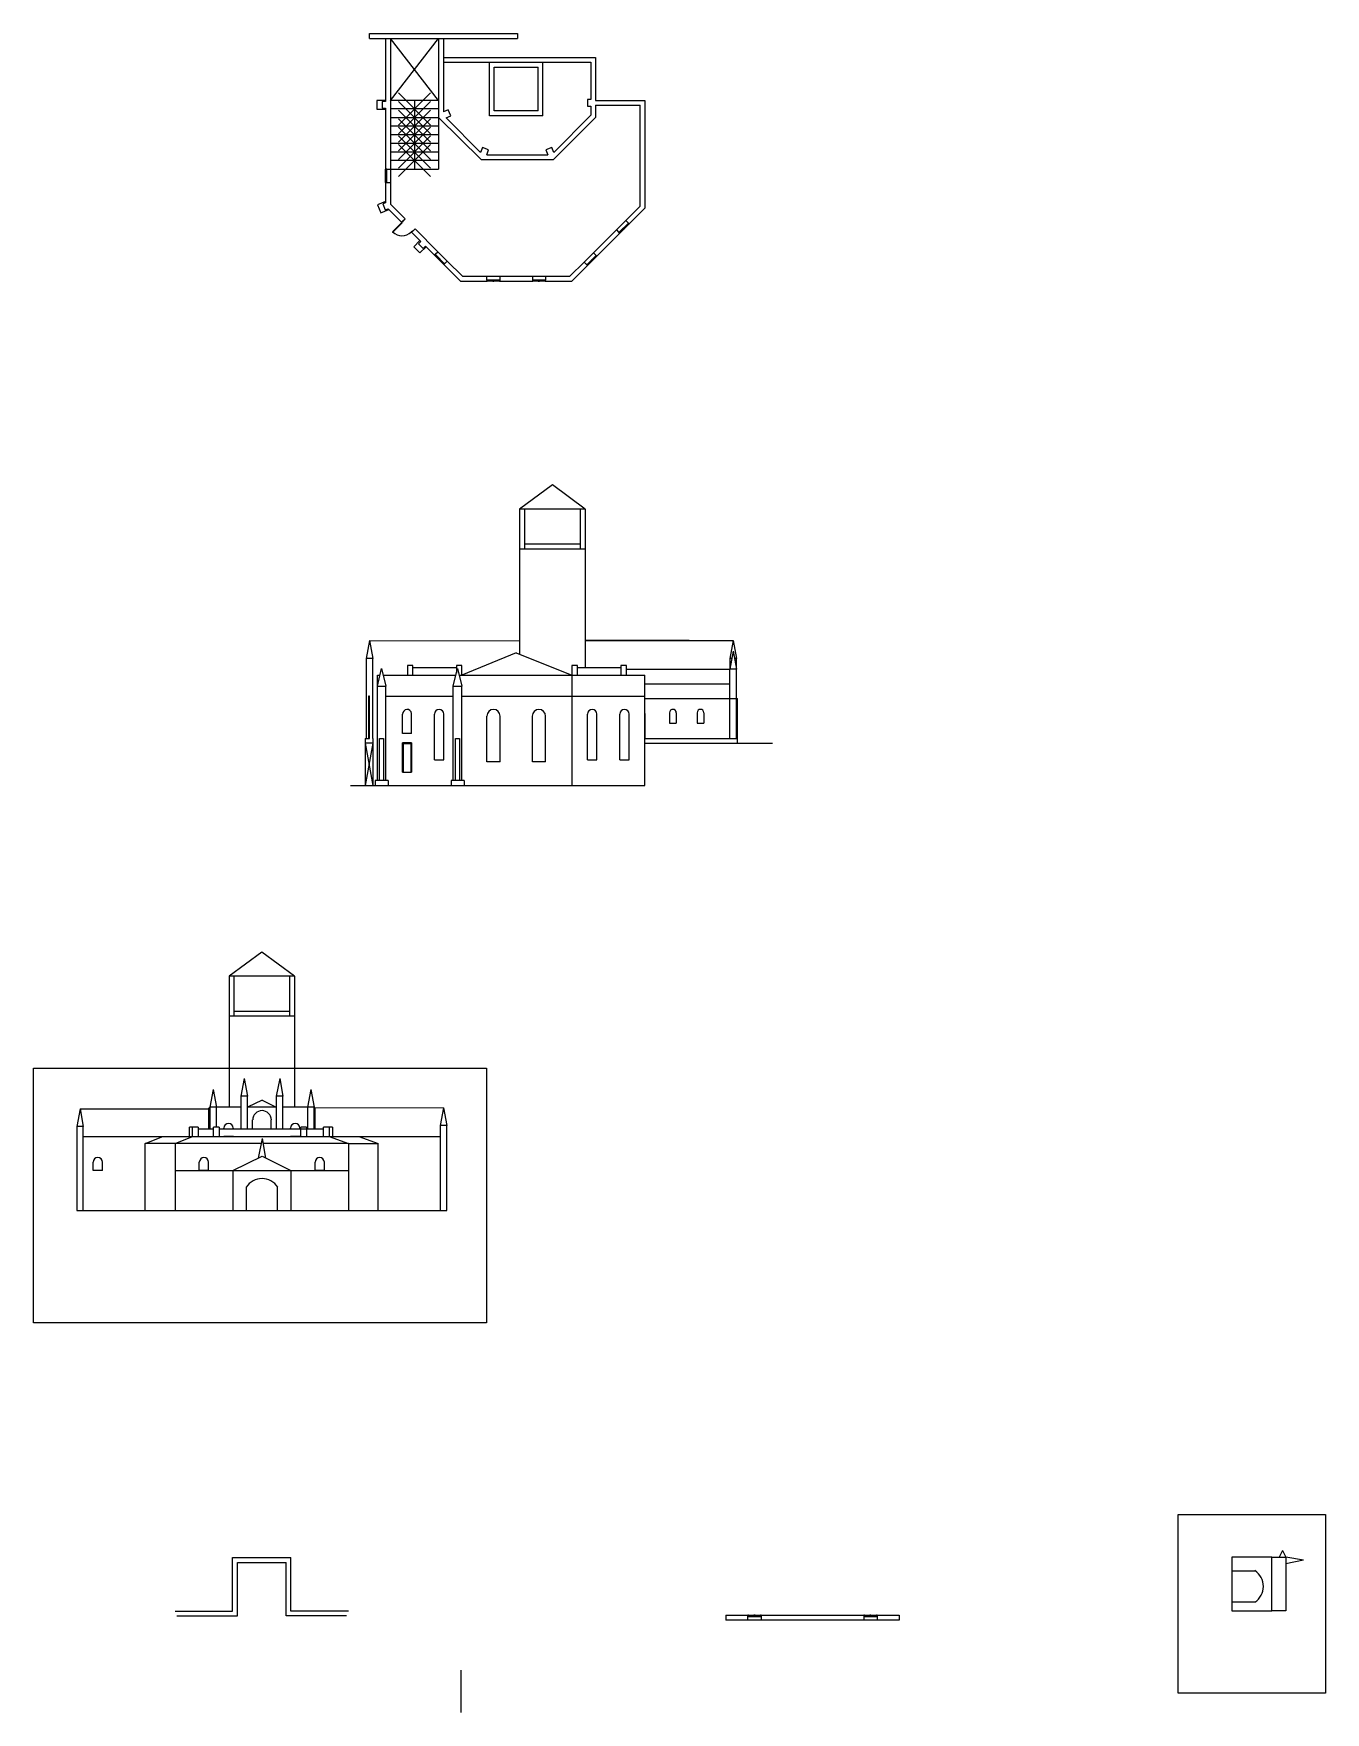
# Model space of a CAD drawing. Header units: millimetres. Extents: x 1968 to 2201, y 2632 to 3071.
# Drawn here: x 2071 to 2151.4, y 2752 to 2856.5 of the extents above; entities that cross this region are included whole.
import ezdxf

# ---------------------------------------------------------------- set-up
doc = ezdxf.new("R2010")
doc.units = ezdxf.units.MM
doc.header["$PDMODE"] = 3
for name, color, linetype in [('CarpinteriaExterior', 130, 'Continuous'), ('Imagenes', 50, 'Continuous'), ('PrimerPlano', 160, 'Continuous'), ('SegundoPlano', 254, 'Continuous')]:
    doc.layers.add(name, color=color, linetype=linetype)
picture_1 = doc.add_image_def('image6.png', size_in_pixel=(1920, 1080))
picture_2 = doc.add_image_def('image9.png', size_in_pixel=(1745, 1440))

msp = doc.modelspace()

# ---------------------------------------------------------------- linework, layer by layer
at = {"layer": 'CarpinteriaExterior'}
for p, q in [((2092.89, 2847.19), (2092.89, 2848.01)), ((2092.96, 2847.19), (2092.96, 2848.01)), ((2108, 2844.66), (2107.41, 2844.07)), ((2108.04, 2844.61), (2107.46, 2844.03)), ((2096.52, 2842.09), (2095.93, 2842.67)), ((2096.56, 2842.13), (2095.98, 2842.72)), ((2105.99, 2842.65), (2105.41, 2842.07)), ((2106.04, 2842.6), (2105.46, 2842.02)), ((2100.01, 2841.11), (2099.19, 2841.11)), ((2100.01, 2841.05), (2099.19, 2841.05)), ((2102.84, 2841.11), (2102.02, 2841.11)), ((2102.84, 2841.05), (2102.02, 2841.05)), ((2093.95, 2812.9), (2093.95, 2814.11)), ((2094.51, 2812.9), (2094.51, 2814.15)), ((2095.93, 2811.27), (2095.93, 2814.11)), ((2096.52, 2811.27), (2096.52, 2814.11)), ((2105.46, 2811.27), (2105.46, 2814.11)), ((2106.04, 2811.27), (2106.04, 2814.11)), ((2107.46, 2811.27), (2107.46, 2814.11)), ((2108.04, 2811.27), (2108.04, 2814.11)), ((2110.56, 2814.2), (2110.56, 2813.55)), ((2110.97, 2814.2), (2110.97, 2813.55)), ((2112.28, 2814.2), (2112.28, 2813.55)), ((2112.69, 2814.2), (2112.69, 2813.55)), ((2099.19, 2811.15), (2099.19, 2813.99)), ((2100.01, 2811.15), (2100.01, 2813.99)), ((2102.02, 2811.15), (2102.02, 2813.99)), ((2102.84, 2811.15), (2102.84, 2813.99)), ((2110.56, 2813.55), (2110.97, 2813.55)), ((2112.28, 2813.55), (2112.69, 2813.55)), ((2094.51, 2812.9), (2093.95, 2812.9)), ((2094.51, 2812.33), (2093.95, 2812.33)), ((2093.99, 2812.29), (2094.48, 2812.29)), ((2094.05, 2812.33), (2094.51, 2812.33)), ((2095.93, 2811.27), (2096.52, 2811.27)), ((2100.01, 2811.15), (2099.19, 2811.15)), ((2102.84, 2811.15), (2102.02, 2811.15)), ((2105.46, 2811.27), (2106.04, 2811.27)), ((2107.46, 2811.27), (2108.04, 2811.27)), ((2093.95, 2810.5), (2093.99, 2810.5)), ((2093.95, 2810.5), (2094.51, 2810.5)), ((2084.61, 2788.3), (2084.61, 2788.86)), ((2085.78, 2788.3), (2085.78, 2788.86)), ((2074.69, 2785.72), (2074.69, 2786.23)), ((2075.27, 2785.72), (2075.27, 2786.23)), ((2081.3, 2785.72), (2081.3, 2786.23)), ((2081.88, 2785.72), (2081.88, 2786.23)), ((2088.5, 2785.72), (2088.5, 2786.23)), ((2089.08, 2785.72), (2089.08, 2786.23)), ((2075.27, 2785.72), (2074.69, 2785.72)), ((2081.88, 2785.72), (2081.3, 2785.72)), ((2089.08, 2785.72), (2088.5, 2785.72)), ((2115.43, 2758.04), (2116.25, 2758.04)), ((2115.43, 2757.97), (2116.25, 2757.97)), ((2122.64, 2758.04), (2123.47, 2758.04)), ((2122.64, 2757.97), (2123.47, 2757.97))]:
    msp.add_line(p, q, dxfattribs=at)
for points in [[(2092.96, 2848.01), (2092.89, 2848.01), (2092.89, 2847.98), (2092.96, 2847.98), (2092.96, 2848.01)], [(2092.96, 2847.64), (2092.89, 2847.64), (2092.89, 2847.6), (2092.96, 2847.6), (2092.96, 2847.64)], [(2092.96, 2847.6), (2092.89, 2847.6), (2092.89, 2847.57), (2092.96, 2847.57), (2092.96, 2847.6)], [(2092.96, 2847.23), (2092.89, 2847.23), (2092.89, 2847.19), (2092.96, 2847.19), (2092.96, 2847.23)], [(2107.68, 2844.34), (2107.73, 2844.29), (2107.75, 2844.32), (2107.71, 2844.37), (2107.68, 2844.34)], [(2107.71, 2844.37), (2107.75, 2844.32), (2107.78, 2844.34), (2107.73, 2844.39), (2107.71, 2844.37)], [(2107.97, 2844.63), (2108.02, 2844.58), (2108.04, 2844.61), (2108, 2844.66), (2107.97, 2844.63)], [(2107.41, 2844.07), (2107.46, 2844.03), (2107.49, 2844.05), (2107.44, 2844.1), (2107.41, 2844.07)], [(2095.98, 2842.72), (2095.93, 2842.67), (2095.96, 2842.64), (2096.01, 2842.69), (2095.98, 2842.72)], [(2096.25, 2842.45), (2096.2, 2842.4), (2096.22, 2842.38), (2096.27, 2842.42), (2096.25, 2842.45)], [(2096.27, 2842.42), (2096.22, 2842.38), (2096.25, 2842.35), (2096.3, 2842.4), (2096.27, 2842.42)], [(2105.68, 2842.34), (2105.72, 2842.29), (2105.75, 2842.31), (2105.7, 2842.36), (2105.68, 2842.34)], [(2105.7, 2842.36), (2105.75, 2842.31), (2105.77, 2842.34), (2105.73, 2842.39), (2105.7, 2842.36)], [(2105.97, 2842.63), (2106.01, 2842.58), (2106.04, 2842.6), (2105.99, 2842.65), (2105.97, 2842.63)], [(2096.54, 2842.16), (2096.49, 2842.11), (2096.52, 2842.09), (2096.56, 2842.13), (2096.54, 2842.16)], [(2105.41, 2842.07), (2105.46, 2842.02), (2105.48, 2842.05), (2105.44, 2842.1), (2105.41, 2842.07)], [(2099.19, 2841.11), (2099.19, 2841.05), (2099.22, 2841.05), (2099.22, 2841.11), (2099.19, 2841.11)], [(2099.56, 2841.11), (2099.56, 2841.05), (2099.6, 2841.05), (2099.6, 2841.11), (2099.56, 2841.11)], [(2099.6, 2841.11), (2099.6, 2841.05), (2099.63, 2841.05), (2099.63, 2841.11), (2099.6, 2841.11)], [(2099.97, 2841.11), (2099.97, 2841.05), (2100.01, 2841.05), (2100.01, 2841.11), (2099.97, 2841.11)], [(2102.02, 2841.11), (2102.02, 2841.05), (2102.06, 2841.05), (2102.06, 2841.11), (2102.02, 2841.11)], [(2102.39, 2841.11), (2102.39, 2841.05), (2102.43, 2841.05), (2102.43, 2841.11), (2102.39, 2841.11)], [(2102.43, 2841.11), (2102.43, 2841.05), (2102.47, 2841.05), (2102.47, 2841.11), (2102.43, 2841.11)], [(2102.81, 2841.11), (2102.81, 2841.05), (2102.84, 2841.05), (2102.84, 2841.11), (2102.81, 2841.11)], [(2093.95, 2810.5), (2093.95, 2812.33)], [(2093.99, 2812.29), (2093.99, 2810.5)], [(2094.48, 2810.5), (2094.48, 2812.29)], [(2094.51, 2812.33), (2094.51, 2810.5)], [(2115.46, 2757.97), (2115.46, 2758.04), (2115.43, 2758.04), (2115.43, 2757.97), (2115.46, 2757.97)], [(2115.84, 2757.97), (2115.84, 2758.04), (2115.8, 2758.04), (2115.8, 2757.97), (2115.84, 2757.97)], [(2115.88, 2757.97), (2115.88, 2758.04), (2115.84, 2758.04), (2115.84, 2757.97), (2115.88, 2757.97)], [(2116.25, 2757.97), (2116.25, 2758.04), (2116.21, 2758.04), (2116.21, 2757.97), (2116.25, 2757.97)], [(2122.68, 2757.97), (2122.68, 2758.04), (2122.64, 2758.04), (2122.64, 2757.97), (2122.68, 2757.97)], [(2123.05, 2757.97), (2123.05, 2758.04), (2123.02, 2758.04), (2123.02, 2757.97), (2123.05, 2757.97)], [(2123.09, 2757.97), (2123.09, 2758.04), (2123.05, 2758.04), (2123.05, 2757.97), (2123.09, 2757.97)], [(2123.47, 2757.97), (2123.47, 2758.04), (2123.43, 2758.04), (2123.43, 2757.97), (2123.47, 2757.97)]]:
    msp.add_lwpolyline(points, dxfattribs=at)
for points in [[(2093.35, 2844.09), (2093.32, 2844.11), (2093.91, 2844.7), (2093.93, 2844.67)], [(2093.91, 2844.7), (2093.88, 2844.72), (2093.95, 2844.79), (2093.98, 2844.77)], [(2094.51, 2844.09), (2094.49, 2844.11), (2094.56, 2844.18), (2094.58, 2844.16)]]:
    msp.add_lwpolyline(points, close=True, dxfattribs=at)
for centre, radius, start, end in [((2093.91, 2844.7), 0.823, 225, 315), ((2094.23, 2814.12), 0.28, 6.5533, 183.3286), ((2096.22, 2814.11), 0.291, 0, 180), ((2099.6, 2813.99), 0.411, 0, 180), ((2102.43, 2813.99), 0.411, 0, 180), ((2105.75, 2814.11), 0.291, 0, 180), ((2107.75, 2814.11), 0.291, 0, 180), ((2110.77, 2814.2), 0.206, 0, 180), ((2112.49, 2814.2), 0.206, 0, 180), ((2085.2, 2788.86), 0.581, 0, 180), ((2074.98, 2786.23), 0.29, 0, 180), ((2081.59, 2786.23), 0.29, 0, 180), ((2088.79, 2786.23), 0.29, 0, 180)]:
    msp.add_arc(centre, radius, start, end, dxfattribs=at)
at = {"layer": 'PrimerPlano'}
for p, q in [((2091.89, 2856.45), (2095.14, 2856.45)), ((2091.89, 2856.15), (2091.89, 2856.45)), ((2091.89, 2856.15), (2095.14, 2856.15)), ((2092.89, 2856.15), (2092.89, 2852.23)), ((2093.19, 2856.15), (2093.19, 2848.01)), ((2095.14, 2856.45), (2101.1, 2856.45)), ((2095.14, 2856.15), (2096.93, 2856.15)), ((2096.19, 2856.15), (2096.19, 2851.24)), ((2096.49, 2856.15), (2096.49, 2851.59)), ((2096.93, 2856.15), (2101.1, 2856.15)), ((2101.1, 2856.45), (2101.1, 2856.15)), ((2096.49, 2854.97), (2105.96, 2854.97)), ((2105.96, 2854.97), (2105.96, 2852.29)), ((2096.49, 2854.67), (2105.66, 2854.67)), ((2099.35, 2851.33), (2099.35, 2854.67)), ((2099.65, 2851.64), (2099.65, 2854.37)), ((2099.65, 2854.37), (2102.38, 2854.37)), ((2102.38, 2851.64), (2102.38, 2854.37)), ((2102.68, 2851.33), (2102.68, 2854.67)), ((2105.66, 2854.67), (2105.66, 2852.35)), ((2092.35, 2852.29), (2092.35, 2851.75)), ((2092.89, 2852.29), (2092.35, 2852.29)), ((2092.35, 2851.75), (2092.89, 2851.75)), ((2092.68, 2852.23), (2092.68, 2851.82)), ((2092.89, 2852.23), (2092.68, 2852.23)), ((2092.68, 2851.82), (2092.89, 2851.82)), ((2092.89, 2851.82), (2092.89, 2848.01)), ((2096.79, 2851.71), (2096.49, 2851.59)), ((2096.95, 2851.33), (2096.79, 2851.71)), ((2102.38, 2851.64), (2099.65, 2851.64)), ((2105.46, 2852.35), (2105.46, 2851.94)), ((2105.66, 2852.35), (2105.46, 2852.35)), ((2105.46, 2851.94), (2105.66, 2851.94)), ((2105.66, 2851.94), (2105.66, 2851.37)), ((2105.96, 2852.29), (2109.02, 2852.29)), ((2105.96, 2851.99), (2105.96, 2851.24)), ((2105.96, 2851.99), (2108.72, 2851.99)), ((2108.72, 2845.71), (2108.72, 2851.99)), ((2109.02, 2852.29), (2109.02, 2845.59)), ((2096.19, 2851.24), (2098.83, 2848.61)), ((2096.65, 2851.21), (2096.95, 2851.33)), ((2096.65, 2851.21), (2098.8, 2849.06)), ((2102.68, 2851.33), (2099.35, 2851.33)), ((2105.96, 2851.24), (2103.33, 2848.61)), ((2103.36, 2849.06), (2105.66, 2851.37)), ((2098.92, 2849.37), (2098.8, 2849.06)), ((2098.83, 2848.61), (2103.33, 2848.61)), ((2099.3, 2849.21), (2098.92, 2849.37)), ((2099.18, 2848.91), (2099.3, 2849.21)), ((2099.18, 2848.91), (2102.98, 2848.91)), ((2103.23, 2849.37), (2102.85, 2849.21)), ((2102.85, 2849.21), (2102.98, 2848.91)), ((2103.36, 2849.06), (2103.23, 2849.37)), ((2092.96, 2848.01), (2093.19, 2848.01)), ((2092.89, 2847.19), (2092.89, 2845.93)), ((2092.96, 2847.19), (2093.19, 2847.19)), ((2093.19, 2847.19), (2093.19, 2845.84)), ((2092.89, 2846.01), (2092.38, 2845.79)), ((2092.38, 2845.79), (2092.59, 2845.29)), ((2092.59, 2845.29), (2093.1, 2845.5)), ((2092.89, 2845.93), (2092.71, 2845.86)), ((2092.71, 2845.86), (2092.87, 2845.48)), ((2092.87, 2845.48), (2093.05, 2845.55)), ((2093.93, 2844.67), (2093.05, 2845.55)), ((2093.19, 2845.84), (2094.1, 2844.93)), ((2107.83, 2844.82), (2108.72, 2845.71)), ((2109.02, 2845.59), (2108.04, 2844.61)), ((2093.95, 2844.79), (2094.1, 2844.93)), ((2107.83, 2844.82), (2108, 2844.66)), ((2095.08, 2843.52), (2094.51, 2844.09)), ((2094.58, 2844.16), (2094.72, 2844.3)), ((2095.03, 2843.57), (2094.65, 2843.19)), ((2094.72, 2844.3), (2096.15, 2842.88)), ((2095.08, 2843.52), (2094.93, 2843.38)), ((2095.22, 2843.09), (2094.93, 2843.38)), ((2105.83, 2842.82), (2107.25, 2844.24)), ((2107.46, 2844.03), (2106.04, 2842.6)), ((2107.25, 2844.24), (2107.41, 2844.07)), ((2094.65, 2843.19), (2095.03, 2842.8)), ((2095.03, 2842.8), (2095.42, 2843.19)), ((2095.22, 2843.09), (2095.37, 2843.23)), ((2095.93, 2842.67), (2095.37, 2843.23)), ((2095.98, 2842.72), (2096.15, 2842.88)), ((2096.56, 2842.13), (2096.73, 2842.3)), ((2096.73, 2842.3), (2097.68, 2841.35)), ((2104.36, 2841.35), (2105.24, 2842.24)), ((2105.24, 2842.24), (2105.41, 2842.07)), ((2105.83, 2842.82), (2105.99, 2842.65)), ((2097.56, 2841.05), (2096.52, 2842.09)), ((2097.68, 2841.35), (2099.19, 2841.35)), ((2099.19, 2841.11), (2099.19, 2841.35)), ((2100.01, 2841.35), (2102.02, 2841.35)), ((2100.01, 2841.11), (2100.01, 2841.35)), ((2102.02, 2841.35), (2102.02, 2841.11)), ((2102.84, 2841.35), (2104.36, 2841.35)), ((2102.84, 2841.35), (2102.84, 2841.11)), ((2105.46, 2842.02), (2104.48, 2841.05)), ((2097.56, 2841.05), (2099.19, 2841.05)), ((2100.01, 2841.05), (2102.02, 2841.05)), ((2102.84, 2841.05), (2104.48, 2841.05)), ((2109.02, 2812.6), (2109.02, 2812.65)), ((2109.02, 2809.67), (2109.02, 2812.3)), ((2109.02, 2812.3), (2116.97, 2812.3)), ((2090.7, 2809.67), (2109.02, 2809.67)), ((2073.67, 2783.23), (2077.94, 2783.23)), ((2077.94, 2783.23), (2092.43, 2783.23)), ((2092.43, 2783.23), (2096.7, 2783.23)), ((2083.37, 2761.63), (2087, 2761.63)), ((2083.37, 2758.3), (2083.37, 2761.63)), ((2083.39, 2761.63), (2086.98, 2761.63)), ((2083.67, 2758), (2083.67, 2761.32)), ((2083.67, 2761.32), (2086.7, 2761.32)), ((2086.7, 2758), (2086.7, 2761.32)), ((2087, 2758.3), (2087, 2761.63)), ((2145.54, 2761.66), (2145.54, 2758.32)), ((2079.79, 2758.3), (2083.37, 2758.3)), ((2079.91, 2758), (2083.67, 2758)), ((2090.46, 2758), (2086.7, 2758)), ((2090.58, 2758.3), (2087, 2758.3)), ((2114.05, 2758.04), (2115.43, 2758.04)), ((2114.05, 2758.04), (2114.05, 2757.74)), ((2115.43, 2757.74), (2114.05, 2757.74)), ((2115.43, 2757.74), (2115.43, 2758.04)), ((2116.25, 2758.04), (2116.25, 2757.74)), ((2116.25, 2758.04), (2122.64, 2758.04)), ((2122.64, 2757.74), (2116.25, 2757.74)), ((2122.64, 2758.04), (2122.64, 2757.74)), ((2123.47, 2758.04), (2123.47, 2757.74)), ((2123.47, 2758.04), (2124.84, 2758.04)), ((2124.84, 2757.74), (2123.47, 2757.74)), ((2124.84, 2758.04), (2124.84, 2757.74))]:
    msp.add_line(p, q, dxfattribs=at)
at = {"layer": 'SegundoPlano'}
for p, q in [((2096.19, 2852.29), (2093.19, 2856.15)), ((2093.19, 2852.29), (2096.19, 2856.15)), ((2096.19, 2852.29), (2093.19, 2852.29)), ((2096.19, 2851.76), (2093.19, 2851.76)), ((2094.69, 2852.29), (2094.69, 2848.01)), ((2096.19, 2851.22), (2093.19, 2851.22)), ((2096.19, 2850.69), (2093.19, 2850.69)), ((2096.19, 2851.24), (2096.19, 2848.01)), ((2096.19, 2850.15), (2093.19, 2850.15)), ((2096.19, 2849.62), (2093.19, 2849.62)), ((2096.19, 2849.08), (2093.19, 2849.08)), ((2096.19, 2848.55), (2093.19, 2848.55)), ((2093.19, 2848.01), (2093.19, 2847.19)), ((2093.19, 2848.01), (2096.19, 2848.01)), ((2107.25, 2844.24), (2107.83, 2844.82)), ((2096.15, 2842.88), (2096.73, 2842.3)), ((2105.24, 2842.24), (2105.83, 2842.82)), ((2099.19, 2841.35), (2100.01, 2841.35)), ((2102.02, 2841.35), (2102.84, 2841.35)), ((2103.27, 2828.37), (2101.23, 2826.87)), ((2105.31, 2826.87), (2103.27, 2828.37)), ((2101.23, 2826.87), (2101.23, 2821.89)), ((2105.31, 2826.87), (2101.23, 2826.87)), ((2101.53, 2826.87), (2101.53, 2824.38)), ((2105, 2826.87), (2105, 2824.38)), ((2105.31, 2826.87), (2105.31, 2821.89)), ((2105, 2824.68), (2101.53, 2824.68)), ((2105.31, 2824.38), (2101.23, 2824.38)), ((2101.23, 2821.89), (2101.23, 2817.84)), ((2105.31, 2821.89), (2105.31, 2817)), ((2091.89, 2818.69), (2091.69, 2817.58)), ((2091.89, 2818.69), (2101.23, 2818.66)), ((2091.89, 2818.69), (2092.1, 2817.58)), ((2114.51, 2818.69), (2114.31, 2817.58)), ((2114.51, 2818.69), (2114.72, 2817.58)), ((2092.1, 2817.58), (2091.69, 2817.58)), ((2091.69, 2817.58), (2091.69, 2812.6)), ((2092.1, 2812.6), (2092.1, 2817.58)), ((2101.01, 2817.93), (2097.64, 2816.54)), ((2101.01, 2817.93), (2104.48, 2816.54)), ((2114.51, 2818.02), (2114.31, 2816.91)), ((2114.43, 2817.58), (2114.31, 2817.58)), ((2114.31, 2817.58), (2114.31, 2816.91)), ((2114.51, 2818.02), (2114.72, 2816.91)), ((2114.72, 2817.58), (2114.59, 2817.58)), ((2114.72, 2816.91), (2114.72, 2817.58)), ((2092.38, 2815.84), (2092.64, 2816.95)), ((2092.38, 2809.97), (2092.38, 2816.54)), ((2092.38, 2816.54), (2092.54, 2816.54)), ((2092.64, 2816.95), (2092.9, 2815.84)), ((2092.74, 2816.54), (2097.27, 2816.54)), ((2094.59, 2817.13), (2094.25, 2817.13)), ((2094.25, 2817.13), (2094.25, 2816.54)), ((2094.59, 2816.54), (2094.59, 2817.13)), ((2097.3, 2817), (2094.6, 2817)), ((2097.1, 2815.84), (2097.36, 2816.95)), ((2097.64, 2817.13), (2097.3, 2817.13)), ((2097.3, 2817.13), (2097.3, 2816.66)), ((2097.36, 2816.95), (2097.63, 2815.84)), ((2097.46, 2816.54), (2109.02, 2816.54)), ((2097.64, 2816.54), (2097.64, 2817.13)), ((2104.82, 2817.13), (2104.48, 2817.13)), ((2104.48, 2817.13), (2104.48, 2816.54)), ((2104.48, 2816.54), (2104.48, 2809.67)), ((2104.82, 2816.54), (2104.82, 2817.13)), ((2107.52, 2817), (2104.82, 2817)), ((2107.87, 2817.13), (2107.52, 2817.13)), ((2107.52, 2817.13), (2107.52, 2816.54)), ((2107.87, 2816.54), (2107.87, 2817.13)), ((2107.87, 2816.91), (2114.31, 2816.91)), ((2109.02, 2809.67), (2109.02, 2816.54)), ((2114.72, 2816.91), (2114.31, 2816.91)), ((2114.31, 2812.6), (2114.31, 2816.91)), ((2114.72, 2812.6), (2114.72, 2816.91)), ((2114.72, 2812.6), (2114.72, 2816.91)), ((2091.82, 2815.23), (2091.82, 2812.6)), ((2091.89, 2815.23), (2091.82, 2815.23)), ((2091.89, 2812.6), (2091.89, 2815.23)), ((2092.38, 2809.97), (2092.38, 2815.84)), ((2092.38, 2815.84), (2092.9, 2815.84)), ((2092.9, 2809.97), (2092.9, 2815.84)), ((2092.9, 2815.23), (2097.1, 2815.23)), ((2097.1, 2809.97), (2097.1, 2815.84)), ((2097.1, 2815.84), (2097.63, 2815.84)), ((2097.63, 2809.97), (2097.63, 2815.84)), ((2097.63, 2815.23), (2109.02, 2815.23)), ((2109.02, 2815.99), (2114.31, 2815.99)), ((2109.02, 2815.09), (2114.78, 2815.09)), ((2114.78, 2812.3), (2114.78, 2815.09)), ((2109.02, 2814.15), (2109.02, 2812.6)), ((2091.62, 2812.6), (2091.62, 2812.3)), ((2091.62, 2812.6), (2091.89, 2812.6)), ((2092.1, 2812.3), (2091.62, 2812.3)), ((2091.62, 2812.3), (2091.62, 2809.67)), ((2092.1, 2812.3), (2091.62, 2809.67)), ((2091.62, 2812.3), (2092.1, 2809.67)), ((2092.1, 2812.6), (2092.1, 2812.3)), ((2092.1, 2812.3), (2092.1, 2809.67)), ((2092.52, 2809.97), (2092.52, 2812.6)), ((2092.52, 2812.6), (2092.76, 2812.6)), ((2092.76, 2812.6), (2092.76, 2809.97)), ((2097.24, 2809.97), (2097.24, 2812.6)), ((2097.24, 2812.6), (2097.49, 2812.6)), ((2097.49, 2812.6), (2097.49, 2809.97)), ((2109.02, 2812.6), (2114.78, 2812.6)), ((2092.24, 2809.97), (2092.24, 2809.67)), ((2093.05, 2809.97), (2092.24, 2809.97)), ((2093.05, 2809.97), (2093.05, 2809.67)), ((2096.96, 2809.97), (2096.96, 2809.67)), ((2097.77, 2809.97), (2096.96, 2809.97)), ((2097.77, 2809.97), (2097.77, 2809.67)), ((2085.19, 2799.3), (2083.15, 2797.8)), ((2087.22, 2797.8), (2085.19, 2799.3)), ((2083.15, 2797.8), (2083.15, 2792.82)), ((2087.22, 2797.8), (2083.15, 2797.8)), ((2083.45, 2797.8), (2083.45, 2795.31)), ((2086.92, 2797.8), (2086.92, 2795.31)), ((2087.22, 2797.8), (2087.22, 2792.82)), ((2087.22, 2795.31), (2083.15, 2795.31)), ((2086.92, 2795.61), (2083.45, 2795.61)), ((2083.15, 2792.82), (2083.15, 2789.65)), ((2087.22, 2792.82), (2087.22, 2789.65)), ((2084.09, 2791.44), (2083.89, 2790.33)), ((2084.09, 2791.44), (2084.3, 2790.33)), ((2086.3, 2791.44), (2086.09, 2790.33)), ((2086.3, 2791.44), (2086.5, 2790.33)), ((2082.16, 2790.76), (2081.95, 2789.65)), ((2082.16, 2790.76), (2082.36, 2789.65)), ((2083.89, 2790.33), (2083.89, 2788.3)), ((2084.3, 2790.33), (2083.89, 2790.33)), ((2084.3, 2788.3), (2084.3, 2790.33)), ((2085.2, 2790.1), (2084.3, 2789.65)), ((2085.2, 2790.1), (2086.09, 2789.65)), ((2086.09, 2790.33), (2086.09, 2788.3)), ((2086.5, 2790.33), (2086.09, 2790.33)), ((2086.5, 2788.3), (2086.5, 2790.33)), ((2088.23, 2790.76), (2088.03, 2789.65)), ((2088.23, 2790.76), (2088.44, 2789.65)), ((2073.88, 2789.56), (2073.67, 2788.45)), ((2073.88, 2789.56), (2074.08, 2788.45)), ((2073.88, 2789.56), (2081.89, 2789.56)), ((2081.89, 2789.59), (2081.95, 2789.65)), ((2081.89, 2788.3), (2081.89, 2789.59)), ((2083.89, 2789.65), (2081.95, 2789.65)), ((2083.89, 2789.65), (2081.95, 2789.65)), ((2081.95, 2789.65), (2081.95, 2788.3)), ((2082.36, 2789.65), (2081.95, 2789.65)), ((2082.36, 2788.42), (2082.36, 2789.65)), ((2086.09, 2789.65), (2084.3, 2789.65)), ((2086.09, 2789.65), (2084.3, 2789.65)), ((2088.44, 2789.65), (2086.5, 2789.65)), ((2088.44, 2789.65), (2086.5, 2789.65)), ((2088.03, 2789.65), (2088.03, 2788.3)), ((2088.44, 2788.3), (2088.44, 2789.65)), ((2088.44, 2789.65), (2088.51, 2789.59)), ((2096.5, 2789.62), (2088.51, 2789.59)), ((2088.51, 2788.3), (2088.51, 2789.59)), ((2096.5, 2789.62), (2096.29, 2788.52)), ((2096.5, 2789.62), (2096.7, 2788.52)), ((2074.08, 2788.45), (2073.67, 2788.45)), ((2073.67, 2788.45), (2073.67, 2783.23)), ((2074.08, 2783.23), (2074.08, 2788.45)), ((2080.68, 2787.84), (2080.68, 2788.42)), ((2081.03, 2788.42), (2080.68, 2788.42)), ((2080.88, 2787.84), (2080.88, 2788.42)), ((2081.23, 2788.42), (2080.88, 2788.42)), ((2080.88, 2787.84), (2080.88, 2788.42)), ((2081.23, 2788.42), (2081.23, 2787.84)), ((2081.23, 2788.42), (2081.23, 2787.84)), ((2081.23, 2788.3), (2082.19, 2788.3)), ((2082.19, 2787.84), (2082.19, 2788.42)), ((2082.53, 2788.42), (2082.19, 2788.42)), ((2082.53, 2788.42), (2082.53, 2787.84)), ((2082.53, 2788.3), (2089.02, 2788.3)), ((2082.83, 2788.3), (2082.83, 2788.35)), ((2083.42, 2788.3), (2083.42, 2788.35)), ((2086.98, 2788.3), (2086.98, 2788.35)), ((2087.56, 2788.3), (2087.56, 2788.35)), ((2087.62, 2787.84), (2087.62, 2788.42)), ((2087.97, 2788.42), (2087.62, 2788.42)), ((2087.97, 2788.42), (2087.97, 2787.84)), ((2089.02, 2787.84), (2089.02, 2788.42)), ((2089.37, 2788.42), (2089.02, 2788.42)), ((2089.58, 2788.42), (2089.24, 2788.42)), ((2089.37, 2788.42), (2089.37, 2787.84)), ((2089.58, 2788.42), (2089.58, 2787.84)), ((2096.7, 2788.52), (2096.29, 2788.52)), ((2096.29, 2788.52), (2096.29, 2783.23)), ((2096.7, 2783.23), (2096.7, 2788.52)), ((2074.08, 2787.84), (2079.79, 2787.84)), ((2077.94, 2787.4), (2079.03, 2787.84)), ((2077.94, 2783.23), (2077.94, 2787.4)), ((2085.14, 2787.4), (2077.94, 2787.4)), ((2079.79, 2787.84), (2089.58, 2787.84)), ((2079.79, 2787.4), (2080.88, 2787.84)), ((2079.79, 2787.4), (2079.79, 2783.23)), ((2083.42, 2787.84), (2082.83, 2787.84)), ((2085.2, 2787.71), (2084.97, 2786.49)), ((2085.2, 2787.71), (2085.42, 2786.49)), ((2090.58, 2787.4), (2085.25, 2787.4)), ((2087.56, 2787.84), (2086.98, 2787.84)), ((2089.37, 2787.84), (2090.58, 2787.4)), ((2089.37, 2787.84), (2089.37, 2787.84)), ((2089.37, 2787.84), (2091.22, 2787.84)), ((2090.58, 2787.4), (2090.58, 2783.23)), ((2090.58, 2787.4), (2092.43, 2787.4)), ((2091, 2787.84), (2096.29, 2787.84)), ((2091.22, 2787.84), (2092.43, 2787.4)), ((2092.43, 2783.23), (2092.43, 2787.4)), ((2083.39, 2785.72), (2085.2, 2786.6)), ((2085.2, 2786.6), (2087, 2785.72)), ((2079.79, 2785.72), (2090.58, 2785.72)), ((2083.39, 2785.72), (2083.39, 2783.23)), ((2087, 2785.72), (2087, 2783.23)), ((2084.22, 2784.68), (2084.22, 2783.23)), ((2086.17, 2783.23), (2086.17, 2784.68)), ((2073.88, 2783.23), (2074.57, 2783.23)), ((2148.7, 2762.07), (2148.49, 2761.66)), ((2148.7, 2762.07), (2148.91, 2761.66)), ((2148.03, 2761.66), (2145.54, 2761.66)), ((2145.54, 2760.81), (2146.98, 2760.81)), ((2148.03, 2758.32), (2148.03, 2761.66)), ((2148.03, 2761.66), (2148.91, 2761.66)), ((2148.49, 2761.66), (2148.91, 2761.66)), ((2148.91, 2761.66), (2148.91, 2758.31)), ((2150.01, 2761.46), (2148.91, 2761.66)), ((2150.01, 2761.46), (2148.91, 2761.25)), ((2146.98, 2758.86), (2145.54, 2758.86)), ((2116.25, 2757.74), (2115.43, 2757.74)), ((2123.47, 2757.74), (2122.64, 2757.74)), ((2145.54, 2758.32), (2148.03, 2758.32)), ((2148.91, 2758.31), (2148.03, 2758.31)), ((2097.58, 2754.62), (2097.58, 2752))]:
    msp.add_line(p, q, dxfattribs=at)
msp.add_lwpolyline([(2111.77, 2818.69), (2105.31, 2818.69), (2114.51, 2818.69)], dxfattribs=at)
for centre, radius, start, end in [((2083.12, 2788.35), 0.29, 0, 180), ((2087.27, 2788.35), 0.29, 0, 180), ((2085.2, 2784.04), 1.17, 33.3007, 146.6993), ((2146.34, 2759.84), 1.17, 303.3007, 56.6993)]:
    msp.add_arc(centre, radius, start, end, dxfattribs=at)
for p in [(2094.69, 2851.76), (2094.69, 2851.22), (2094.69, 2850.69), (2094.69, 2850.15), (2094.69, 2849.62), (2094.69, 2849.08), (2094.69, 2848.55)]:
    msp.add_point(p, dxfattribs=at)

# ---------------------------------------------------------------- pictures from other files: only their frames are drawn
at = {"layer": 'Imagenes'}
image = msp.add_image(picture_1, insert=(2070.99, 2776.23), size_in_units=(28.18, 15.85), dxfattribs=at)
image.dxf.flags = 7
image = msp.add_image(picture_2, insert=(2142.2, 2764.31), size_in_units=(11.11, 9.17), rotation=-90, dxfattribs=at)
image.dxf.flags = 7

doc.saveas('drawing.dxf')
